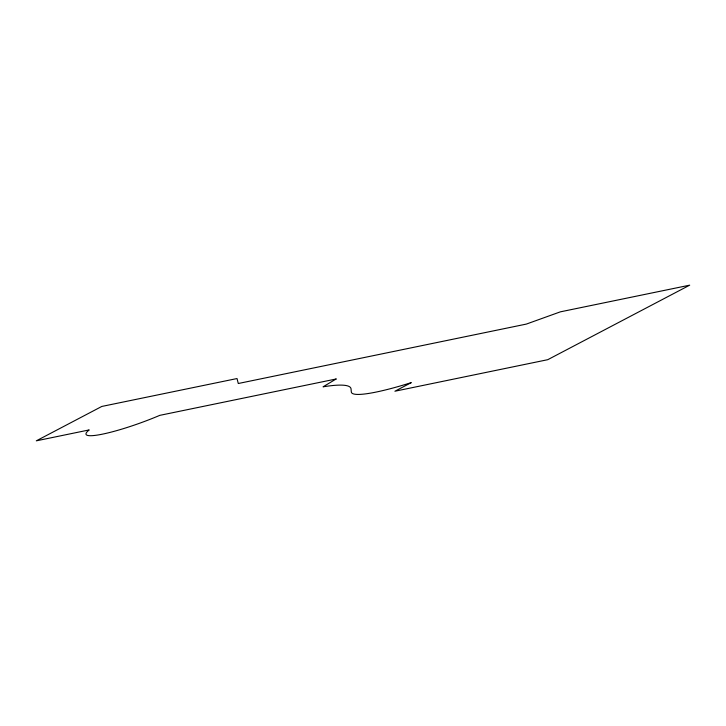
<?xml version="1.0" encoding="UTF-8"?>
<svg xmlns="http://www.w3.org/2000/svg" width="726" height="726" viewBox="0 0 726 726"><rect width="100%" height="100%" fill="white"/><g stroke="black" fill="none" stroke-linecap="round" stroke-linejoin="round"><path stroke-width="1.09" d="M336.12 378.99L323.061 386.822A129.001 18.177 -19.9 0 1 351.039 388.954L351.33 391.958A82.882 11.68 -19.9 0 0 411.288 382.62L394.908 391.223L547.758 359.688L689.7 285.164L560.363 311.844L526.35 324.086L238.282 383.51L237.021 378.545L101.812 406.442L36.3 440.836L89.207 429.919A55.385 7.804 -19.9 0 0 102.647 434.112A55.385 7.804 -19.9 0 0 159.756 415.363L336.12 378.99"/></g></svg>
